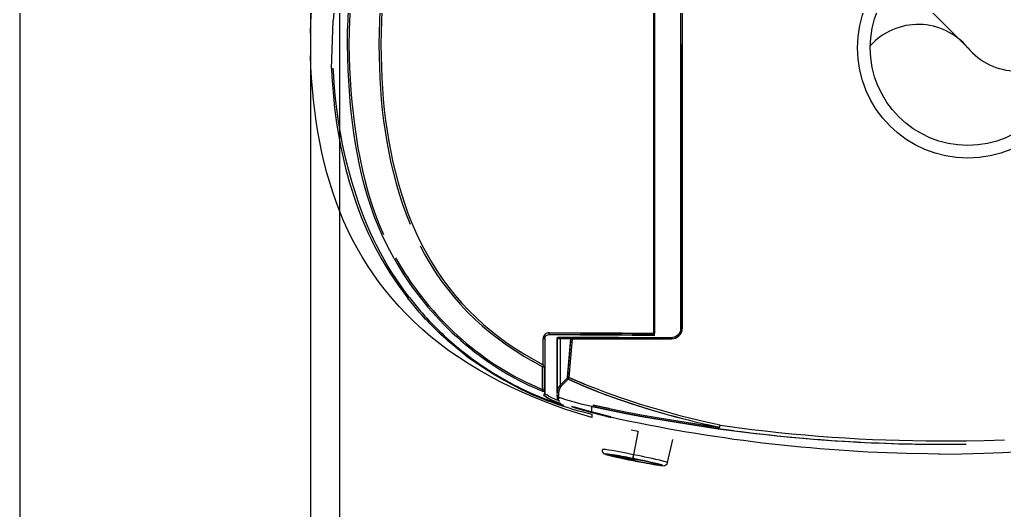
# Model space of a CAD drawing. Header units: millimetres. Extents: x 0 to 887, y -3549 to 0.
# Drawn here: x 191.8 to 242.6, y -1168.7 to -1143.3 of the extents above; entities that cross this region are included whole.
import ezdxf

# ---------------------------------------------------------------- set-up
doc = ezdxf.new("R2010")
doc.units = ezdxf.units.MM
doc.linetypes.add('DASHED', pattern=[19.05, 12.7, -6.35])
for name, color, linetype in [('02_(橋尚興華城後壁段)建築外部參考_TEST$0$A_建築', 8, 'Continuous'), ('02_(橋尚興華城後壁段)建築外部參考_TEST$0$A_建築_衛浴', 8, 'Continuous'), ('02_(橋尚興華城後壁段)排水底板管路外部參考$0$P_排水_配管線_SP', 6, 'Continuous'), ('02_(橋尚興華城後壁段)結構外部參考_TEST$0$B_樑', 41, 'DASHED'), ('A-A建築底圖', 8, 'Continuous'), ('SP', 1, 'Continuous'), ('TOILET', 9, 'Continuous')]:
    doc.layers.add(name, color=color, linetype=linetype)

# ---------------------------------------------------------------- blocks, each defined once
blk = doc.blocks.new('AS10D2D')
for radius in [5.7, 5.04]:
    blk.add_circle((0, 0), radius)
for centre, start, end in [((-2.565, -2.131), 39.7208, 137.8893), ((2.565, 2.131), 219.7208, 317.8893)]:
    blk.add_arc(centre, 3.335, start, end)
blk = doc.blocks.new('*U254')
blk.add_blockref('AS10D2D', (0, 0))

msp = doc.modelspace()

# ---------------------------------------------------------------- linework, layer by layer
at = {"layer": '02_(橋尚興華城後壁段)建築外部參考_TEST$0$A_建築'}
for p, q in [((191.778, -1038.161), (191.778, -1265.656)), ((191.778, -1038.161), (191.778, -1265.656)), ((206.778, -1038.161), (206.778, -1265.656)), ((206.778, -1038.161), (206.778, -1265.656))]:
    msp.add_line(p, q, dxfattribs=at)
at = {"layer": '02_(橋尚興華城後壁段)建築外部參考_TEST$0$A_建築_衛浴'}
for p, q in [((224.499, -1144.61), (224.499, -1129.687)), ((224.533, -1144.61), (224.533, -1129.687)), ((224.533, -1129.687), (224.533, -1144.61)), ((225.897, -1144.61), (225.897, -1129.98)), ((225.983, -1144.61), (225.983, -1129.98)), ((208.702, -1144.61), (208.702, -1143.937)), ((208.788, -1143.954), (208.771, -1144.61)), ((210.324, -1143.989), (210.308, -1144.61)), ((210.428, -1143.989), (210.411, -1144.61)), ((224.499, -1144.247), (224.499, -1144.61)), ((208.736, -1145.955), (208.702, -1144.61)), ((208.771, -1144.61), (208.788, -1145.282)), ((210.308, -1144.61), (210.324, -1145.248)), ((210.411, -1144.61), (210.428, -1145.248)), ((224.499, -1144.61), (224.499, -1144.972)), ((224.499, -1159.533), (224.499, -1144.61)), ((224.533, -1159.533), (224.533, -1144.61)), ((224.533, -1144.61), (224.533, -1159.533)), ((225.897, -1159.24), (225.897, -1144.61)), ((225.897, -1144.61), (225.897, -1159.24)), ((225.983, -1159.256), (225.983, -1144.61)), ((212.017, -1153.839), (212.275, -1154.426)), ((210.773, -1155.064), (210.48, -1154.461)), ((212.275, -1154.426), (212.535, -1154.961)), ((211.101, -1155.668), (210.773, -1155.064)), ((212.12, -1158.084), (211.809, -1157.721)), ((211.895, -1157.687), (212.172, -1158.032)), ((212.396, -1158.429), (212.12, -1158.084)), ((212.172, -1158.032), (212.448, -1158.36)), ((224.499, -1158.963), (224.499, -1159.533)), ((218.974, -1159.515), (218.922, -1159.55)), ((218.974, -1159.515), (218.922, -1159.55)), ((219.043, -1159.498), (218.974, -1159.515)), ((219.043, -1159.498), (218.974, -1159.515)), ((219.095, -1159.498), (219.043, -1159.498)), ((219.095, -1159.498), (219.043, -1159.498)), ((219.095, -1159.567), (219.095, -1159.498)), ((219.095, -1159.498), (220.734, -1159.515)), ((220.734, -1159.515), (219.095, -1159.498)), ((219.095, -1159.498), (219.095, -1159.567)), ((219.095, -1159.567), (219.095, -1159.498)), ((220.734, -1159.515), (222.323, -1159.515)), ((222.323, -1159.515), (220.734, -1159.515)), ((222.876, -1159.515), (222.323, -1159.515)), ((222.323, -1159.515), (223.41, -1159.533)), ((223.41, -1159.533), (222.876, -1159.515)), ((224.499, -1159.533), (223.41, -1159.533)), ((223.41, -1159.533), (224.499, -1159.533)), ((224.499, -1159.464), (224.499, -1159.05)), ((224.499, -1159.533), (224.499, -1159.619)), ((224.499, -1159.619), (224.499, -1159.533)), ((224.499, -1159.533), (224.499, -1159.619)), ((224.533, -1159.619), (224.533, -1159.533)), ((225.81, -1159.533), (225.741, -1159.619)), ((225.862, -1159.446), (225.81, -1159.533)), ((225.897, -1159.343), (225.862, -1159.446)), ((225.879, -1159.567), (225.931, -1159.481)), ((225.897, -1159.343), (225.897, -1159.24)), ((225.897, -1159.24), (225.897, -1159.343)), ((225.931, -1159.481), (225.966, -1159.36)), ((225.966, -1159.36), (225.983, -1159.256)), ((218.818, -1159.688), (218.801, -1159.739)), ((218.818, -1159.688), (218.801, -1159.739)), ((218.801, -1159.739), (218.801, -1159.809)), ((218.801, -1159.739), (218.801, -1159.809)), ((218.801, -1159.809), (218.853, -1159.792)), ((218.801, -1159.809), (218.853, -1159.792)), ((218.801, -1159.809), (218.853, -1159.792)), ((218.801, -1161.154), (218.801, -1159.809)), ((218.853, -1159.636), (218.818, -1159.688)), ((218.853, -1159.636), (218.818, -1159.688)), ((218.887, -1159.585), (218.853, -1159.636)), ((218.887, -1159.585), (218.853, -1159.636)), ((218.853, -1159.792), (218.887, -1159.792)), ((218.853, -1159.792), (218.887, -1159.792)), ((218.853, -1159.792), (218.887, -1159.792)), ((218.922, -1159.55), (218.887, -1159.585)), ((218.922, -1159.55), (218.887, -1159.585)), ((218.887, -1159.739), (218.905, -1159.688)), ((218.887, -1159.792), (218.887, -1159.739)), ((218.887, -1159.792), (218.887, -1161.137)), ((218.887, -1159.792), (218.887, -1161.137)), ((218.887, -1159.792), (218.887, -1161.137)), ((218.905, -1159.688), (218.939, -1159.636)), ((218.939, -1159.636), (218.991, -1159.619)), ((218.991, -1159.619), (219.026, -1159.601)), ((219.026, -1159.601), (219.077, -1159.585)), ((219.077, -1159.585), (219.095, -1159.567)), ((219.095, -1159.567), (219.077, -1159.585)), ((219.077, -1159.585), (219.095, -1159.567)), ((219.077, -1159.585), (220.7, -1159.601)), ((220.7, -1159.601), (219.077, -1159.585)), ((220.7, -1159.601), (219.077, -1159.585)), ((219.509, -1159.757), (219.543, -1159.739)), ((219.543, -1159.739), (219.509, -1159.757)), ((219.509, -1159.792), (219.509, -1159.757)), ((219.509, -1159.757), (219.509, -1159.792)), ((219.509, -1159.792), (219.509, -1162.638)), ((219.509, -1162.638), (219.509, -1159.792)), ((219.509, -1159.792), (219.681, -1159.792)), ((219.699, -1159.739), (219.543, -1159.739)), ((219.543, -1159.739), (219.699, -1159.739)), ((219.699, -1159.739), (219.681, -1159.757)), ((219.681, -1159.757), (219.699, -1159.739)), ((219.681, -1159.757), (219.681, -1159.792)), ((219.681, -1159.792), (219.681, -1159.757)), ((219.681, -1162.189), (219.681, -1159.792)), ((219.681, -1159.792), (220.217, -1159.792)), ((219.681, -1159.792), (220.217, -1159.792)), ((220.234, -1159.739), (219.699, -1159.739)), ((219.699, -1159.739), (220.234, -1159.739)), ((219.75, -1159.739), (219.785, -1159.739)), ((219.785, -1159.739), (219.872, -1159.739)), ((219.992, -1159.739), (220.079, -1159.739)), ((220.079, -1159.739), (220.009, -1159.739)), ((220.044, -1161.792), (220.217, -1159.792)), ((220.113, -1159.739), (220.2, -1159.739)), ((220.285, -1159.809), (220.113, -1161.81)), ((220.285, -1159.809), (220.113, -1161.81)), ((220.217, -1159.792), (220.165, -1160.275)), ((220.217, -1159.757), (220.234, -1159.739)), ((220.217, -1159.757), (220.234, -1159.739)), ((220.217, -1159.792), (220.217, -1159.757)), ((220.217, -1159.792), (220.217, -1159.757)), ((220.285, -1159.809), (220.217, -1159.792)), ((220.217, -1159.792), (220.285, -1159.809)), ((220.234, -1159.739), (220.285, -1159.739)), ((220.234, -1159.739), (220.285, -1159.739)), ((220.285, -1159.739), (220.285, -1159.809)), ((220.285, -1159.739), (222.133, -1159.739)), ((222.133, -1159.739), (220.285, -1159.739)), ((220.285, -1159.739), (220.285, -1159.809)), ((220.285, -1159.809), (222.15, -1159.809)), ((222.15, -1159.809), (220.285, -1159.809)), ((220.838, -1159.739), (220.337, -1159.739)), ((220.337, -1159.739), (220.614, -1159.739)), ((220.907, -1159.739), (220.337, -1159.739)), ((220.337, -1159.739), (221.391, -1159.739)), ((220.7, -1159.601), (222.288, -1159.601)), ((222.288, -1159.601), (220.7, -1159.601)), ((222.288, -1159.601), (220.7, -1159.601)), ((221.391, -1159.739), (221.459, -1159.739)), ((222.133, -1159.739), (222.702, -1159.739)), ((222.702, -1159.739), (222.133, -1159.739)), ((222.15, -1159.809), (222.72, -1159.809)), ((222.841, -1159.601), (222.288, -1159.601)), ((222.288, -1159.601), (223.393, -1159.619)), ((222.841, -1159.601), (222.288, -1159.601)), ((225.396, -1159.757), (222.702, -1159.757)), ((222.702, -1159.757), (225.396, -1159.757)), ((222.72, -1159.809), (225.413, -1159.809)), ((223.393, -1159.619), (222.841, -1159.601)), ((223.393, -1159.619), (222.841, -1159.601)), ((224.499, -1159.619), (223.393, -1159.619)), ((223.393, -1159.619), (224.499, -1159.619)), ((224.499, -1159.619), (223.393, -1159.619)), ((224.499, -1159.619), (224.533, -1159.636)), ((224.533, -1159.636), (224.533, -1159.619)), ((225.482, -1159.739), (225.396, -1159.757)), ((225.396, -1159.757), (225.482, -1159.739)), ((225.413, -1159.809), (225.517, -1159.792)), ((225.586, -1159.723), (225.482, -1159.739)), ((225.517, -1159.792), (225.62, -1159.774)), ((225.672, -1159.67), (225.586, -1159.723)), ((225.62, -1159.774), (225.707, -1159.723)), ((225.741, -1159.619), (225.672, -1159.67)), ((225.707, -1159.723), (225.793, -1159.653)), ((225.793, -1159.653), (225.879, -1159.567)), ((214.416, -1160.757), (213.933, -1160.43)), ((214.278, -1160.24), (214.623, -1160.516)), ((214.312, -1160.206), (214.657, -1160.482)), ((214.623, -1160.516), (214.882, -1160.74)), ((214.657, -1160.482), (215.176, -1160.878)), ((220.165, -1160.275), (220.13, -1160.775)), ((214.968, -1161.12), (214.416, -1160.757)), ((214.882, -1160.74), (215.158, -1160.93)), ((215.158, -1160.93), (215.711, -1161.292)), ((215.176, -1160.878), (215.693, -1161.241)), ((218.766, -1161.258), (218.249, -1160.965)), ((218.283, -1160.861), (218.801, -1161.154)), ((220.13, -1160.775), (220.079, -1161.275)), ((215.487, -1161.43), (214.968, -1161.12)), ((216.039, -1161.741), (215.487, -1161.43)), ((215.693, -1161.241), (216.229, -1161.586)), ((215.711, -1161.292), (216.246, -1161.638)), ((218.801, -1161.154), (218.766, -1161.258)), ((218.766, -1162.448), (218.766, -1161.258)), ((218.818, -1161.258), (218.766, -1161.258)), ((218.766, -1161.258), (218.766, -1162.448)), ((218.818, -1161.258), (218.766, -1161.258)), ((218.766, -1161.258), (218.818, -1161.258)), ((218.853, -1161.241), (218.818, -1161.258)), ((218.853, -1161.241), (218.818, -1161.258)), ((218.818, -1161.258), (218.853, -1161.241)), ((218.887, -1161.206), (218.853, -1161.241)), ((218.887, -1161.206), (218.853, -1161.241)), ((218.853, -1161.241), (218.887, -1161.206)), ((218.887, -1161.137), (218.887, -1161.206)), ((218.887, -1161.137), (218.887, -1161.206)), ((218.887, -1161.206), (218.887, -1162.327)), ((218.887, -1162.379), (218.887, -1161.206)), ((218.887, -1161.206), (218.887, -1162.379)), ((220.079, -1161.275), (220.044, -1161.792)), ((216.574, -1162.034), (216.039, -1161.741)), ((216.229, -1161.586), (216.764, -1161.896)), ((216.246, -1161.638), (216.781, -1161.948)), ((217.144, -1162.31), (216.574, -1162.034)), ((216.764, -1161.896), (217.316, -1162.207)), ((216.781, -1161.948), (217.316, -1162.241)), ((219.854, -1162.017), (219.681, -1162.189)), ((219.854, -1162.017), (219.681, -1162.189)), ((219.733, -1162.241), (219.906, -1162.069)), ((219.906, -1162.069), (219.733, -1162.241)), ((220.027, -1161.844), (219.854, -1162.017)), ((220.027, -1161.844), (219.854, -1162.017)), ((219.906, -1162.069), (220.079, -1161.896)), ((220.079, -1161.896), (219.906, -1162.069)), ((220.044, -1161.827), (220.027, -1161.844)), ((220.027, -1161.844), (220.044, -1161.827)), ((220.079, -1161.896), (220.027, -1161.844)), ((220.079, -1161.896), (220.027, -1161.844)), ((220.044, -1161.792), (220.044, -1161.827)), ((220.044, -1161.827), (220.044, -1161.792)), ((220.044, -1161.792), (220.113, -1161.81)), ((220.113, -1161.81), (220.044, -1161.792)), ((220.096, -1161.862), (220.079, -1161.896)), ((220.096, -1161.862), (220.079, -1161.896)), ((220.079, -1161.896), (220.855, -1162.241)), ((220.855, -1162.241), (220.079, -1161.896)), ((220.113, -1161.81), (220.096, -1161.862)), ((220.113, -1161.81), (220.096, -1161.862)), ((220.924, -1162.155), (220.113, -1161.81)), ((220.113, -1161.81), (220.924, -1162.155)), ((217.713, -1162.569), (217.144, -1162.31)), ((217.316, -1162.207), (217.437, -1162.258)), ((217.316, -1162.207), (217.437, -1162.258)), ((217.316, -1162.241), (217.42, -1162.293)), ((217.42, -1162.293), (217.316, -1162.241)), ((217.42, -1162.293), (217.575, -1162.379)), ((217.575, -1162.379), (217.42, -1162.293)), ((217.437, -1162.258), (217.592, -1162.345)), ((217.437, -1162.258), (217.592, -1162.345)), ((217.575, -1162.379), (218.007, -1162.586)), ((217.592, -1162.345), (218.145, -1162.604)), ((218.266, -1162.811), (217.713, -1162.569)), ((218.749, -1162.517), (218.111, -1162.241)), ((218.766, -1162.448), (218.145, -1162.155)), ((218.783, -1162.534), (218.749, -1162.517)), ((218.749, -1162.517), (218.783, -1162.534)), ((218.783, -1162.534), (218.749, -1162.517)), ((218.818, -1162.431), (218.766, -1162.448)), ((218.818, -1162.431), (218.766, -1162.448)), ((218.766, -1162.448), (218.818, -1162.431)), ((218.818, -1162.517), (218.783, -1162.534)), ((218.783, -1162.534), (218.818, -1162.517)), ((218.818, -1162.517), (218.783, -1162.534)), ((218.853, -1162.431), (218.818, -1162.431)), ((218.853, -1162.431), (218.818, -1162.431)), ((218.818, -1162.431), (218.853, -1162.431)), ((218.836, -1162.517), (218.818, -1162.517)), ((218.818, -1162.517), (218.836, -1162.517)), ((218.836, -1162.517), (218.818, -1162.517)), ((218.87, -1162.482), (218.836, -1162.517)), ((218.836, -1162.517), (218.87, -1162.482)), ((218.87, -1162.482), (218.836, -1162.517)), ((218.87, -1162.414), (218.853, -1162.431)), ((218.853, -1162.431), (218.87, -1162.414)), ((218.87, -1162.414), (218.853, -1162.431)), ((218.887, -1162.379), (218.87, -1162.414)), ((218.87, -1162.414), (218.887, -1162.379)), ((218.887, -1162.379), (218.87, -1162.414)), ((218.887, -1162.431), (218.87, -1162.482)), ((218.87, -1162.482), (218.887, -1162.431)), ((218.887, -1162.431), (218.87, -1162.482)), ((218.887, -1162.431), (218.887, -1162.379)), ((218.887, -1162.379), (218.887, -1162.431)), ((218.887, -1162.621), (218.887, -1162.431)), ((218.887, -1162.621), (218.887, -1162.431)), ((218.887, -1162.431), (218.887, -1162.586)), ((219.543, -1162.397), (219.509, -1162.517)), ((219.509, -1162.517), (219.509, -1162.638)), ((219.595, -1162.293), (219.543, -1162.397)), ((219.681, -1162.189), (219.595, -1162.293)), ((219.595, -1162.569), (219.63, -1162.448)), ((219.595, -1162.69), (219.595, -1162.569)), ((219.63, -1162.448), (219.664, -1162.345)), ((219.664, -1162.345), (219.733, -1162.241)), ((219.733, -1162.241), (219.681, -1162.189)), ((219.681, -1162.189), (219.733, -1162.241)), ((221.632, -1162.551), (220.855, -1162.241)), ((220.855, -1162.241), (221.322, -1162.431)), ((220.924, -1162.155), (221.373, -1162.327)), ((218.145, -1162.604), (218.715, -1162.845)), ((218.818, -1163.035), (218.266, -1162.811)), ((218.715, -1162.845), (219.284, -1163.052)), ((219.388, -1163.259), (218.818, -1163.035)), ((218.87, -1162.673), (218.836, -1162.707)), ((218.836, -1162.707), (218.87, -1162.673)), ((218.836, -1162.707), (218.87, -1162.673)), ((218.836, -1162.725), (218.836, -1162.707)), ((218.836, -1162.707), (218.836, -1162.725)), ((218.836, -1162.725), (218.836, -1162.707)), ((218.887, -1162.621), (218.87, -1162.673)), ((218.87, -1162.673), (218.887, -1162.621)), ((218.87, -1162.673), (218.887, -1162.621)), ((218.887, -1162.638), (218.887, -1162.621)), ((218.887, -1162.656), (218.887, -1162.621)), ((218.905, -1162.673), (218.887, -1162.638)), ((218.905, -1162.673), (218.887, -1162.656)), ((218.922, -1162.69), (218.905, -1162.673)), ((218.939, -1162.69), (218.905, -1162.673)), ((218.974, -1162.707), (218.922, -1162.69)), ((218.991, -1162.725), (218.939, -1162.69)), ((219.06, -1162.776), (218.974, -1162.707)), ((219.095, -1162.794), (218.991, -1162.725)), ((219.198, -1162.845), (219.06, -1162.776)), ((219.232, -1162.862), (219.095, -1162.794)), ((219.388, -1162.931), (219.232, -1162.862)), ((219.388, -1162.931), (219.232, -1162.862)), ((219.284, -1163.052), (219.854, -1163.242)), ((219.457, -1162.966), (219.388, -1162.931)), ((219.509, -1162.983), (219.457, -1162.966)), ((219.509, -1162.742), (219.509, -1162.69)), ((219.509, -1162.69), (219.509, -1162.725)), ((219.509, -1162.725), (219.526, -1162.742)), ((219.509, -1162.776), (219.509, -1162.742)), ((219.509, -1162.776), (219.509, -1162.742)), ((219.509, -1162.742), (219.509, -1162.879)), ((219.526, -1162.794), (219.509, -1162.776)), ((219.526, -1162.794), (219.509, -1162.776)), ((219.509, -1162.879), (219.509, -1162.931)), ((219.509, -1162.879), (219.509, -1162.931)), ((219.509, -1162.931), (219.543, -1162.966)), ((219.509, -1162.931), (219.543, -1162.966)), ((219.578, -1163), (219.509, -1162.983)), ((219.526, -1162.742), (219.561, -1162.742)), ((219.543, -1162.828), (219.526, -1162.794)), ((219.543, -1162.828), (219.526, -1162.794)), ((219.578, -1162.828), (219.543, -1162.828)), ((219.578, -1162.828), (219.543, -1162.828)), ((219.543, -1162.966), (219.578, -1162.983)), ((219.543, -1162.966), (219.578, -1162.983)), ((219.561, -1162.742), (219.595, -1162.759)), ((219.578, -1162.983), (219.578, -1162.828)), ((219.958, -1162.966), (219.578, -1162.828)), ((219.578, -1162.862), (219.63, -1162.879)), ((219.578, -1162.983), (219.578, -1163.018)), ((219.63, -1163.035), (219.578, -1163)), ((219.578, -1163.018), (219.63, -1163.035)), ((219.595, -1162.759), (219.595, -1162.69)), ((220.337, -1163.069), (219.958, -1162.966)), ((220.821, -1163.208), (220.337, -1163.069)), ((219.854, -1163.432), (219.388, -1163.259)), ((220.337, -1163.587), (219.854, -1163.432)), ((220.406, -1163.345), (220.251, -1163.311)), ((220.251, -1163.311), (220.441, -1163.38)), ((221.304, -1163.88), (220.337, -1163.587)), ((221.27, -1163.587), (220.406, -1163.345)), ((220.441, -1163.38), (221.304, -1163.621)), ((220.786, -1163.569), (221.304, -1163.708)), ((221.304, -1163.311), (220.821, -1163.208)), ((222.288, -1163.846), (221.27, -1163.587)), ((221.304, -1163.621), (221.304, -1163.311)), ((221.304, -1163.311), (222.15, -1163.483)), ((222.15, -1163.483), (221.304, -1163.311)), ((222.202, -1163.414), (221.356, -1163.242)), ((221.356, -1163.242), (222.219, -1163.414)), ((222.15, -1163.483), (222.979, -1163.656)), ((222.979, -1163.656), (222.15, -1163.483)), ((222.219, -1163.414), (223.048, -1163.587)), ((223.048, -1163.587), (223.859, -1163.742)), ((221.304, -1163.621), (222.306, -1163.88)), ((222.306, -1163.88), (221.304, -1163.621)), ((221.304, -1163.708), (221.304, -1163.88)), ((222.979, -1163.656), (223.79, -1163.811)), ((223.79, -1163.811), (222.979, -1163.656)), ((223.79, -1163.811), (224.602, -1163.95)), ((224.584, -1163.95), (223.79, -1163.811)), ((223.859, -1163.742), (224.671, -1163.88)), ((226.207, -1164.208), (224.584, -1163.95)), ((224.602, -1163.95), (226.207, -1164.208)), ((224.671, -1163.88), (226.276, -1164.139)), ((227.934, -1164.277), (227.053, -1164.087)), ((223.341, -1164.501), (223.704, -1164.57)), ((223.687, -1164.622), (223.462, -1165.795)), ((223.704, -1164.57), (223.687, -1164.605)), ((223.687, -1164.605), (223.687, -1164.622)), ((226.207, -1164.208), (227.83, -1164.45)), ((227.83, -1164.45), (226.207, -1164.208)), ((226.276, -1164.139), (227.899, -1164.381)), ((227.001, -1164.174), (227.899, -1164.381)), ((227.088, -1164.26), (227.899, -1164.381)), ((227.899, -1164.381), (227.364, -1164.26)), ((227.83, -1164.45), (227.865, -1164.415)), ((227.865, -1164.415), (227.83, -1164.45)), ((227.83, -1164.45), (229.47, -1164.656)), ((228.642, -1164.553), (227.83, -1164.45)), ((227.865, -1164.415), (227.899, -1164.381)), ((227.899, -1164.381), (227.865, -1164.415)), ((227.899, -1164.381), (227.934, -1164.277)), ((227.899, -1164.381), (227.934, -1164.277)), ((227.934, -1164.277), (229.556, -1164.484)), ((225.206, -1166.192), (225.482, -1165.002)), ((240.64, -1165.07), (241.555, -1165.053)), ((241.555, -1165.053), (242.608, -1165.019)), ((221.839, -1165.519), (221.839, -1165.606)), ((221.839, -1165.606), (221.874, -1165.675)), ((221.874, -1165.675), (221.908, -1165.727)), ((221.908, -1165.727), (221.96, -1165.744)), ((221.96, -1165.744), (222.047, -1165.778)), ((222.047, -1165.744), (222.012, -1165.744)), ((222.012, -1165.744), (222.012, -1165.761)), ((222.012, -1165.761), (222.03, -1165.778)), ((222.03, -1165.778), (222.099, -1165.795)), ((222.03, -1165.778), (222.099, -1165.795)), ((222.116, -1165.761), (222.047, -1165.744)), ((222.047, -1165.761), (222.168, -1165.761)), ((222.047, -1165.778), (222.116, -1165.795)), ((222.099, -1165.795), (222.184, -1165.812)), ((222.219, -1165.778), (222.116, -1165.761)), ((222.116, -1165.795), (222.184, -1165.812)), ((222.254, -1165.778), (222.15, -1165.761)), ((222.15, -1165.761), (222.168, -1165.778)), ((222.168, -1165.761), (222.202, -1165.778)), ((222.184, -1165.812), (222.288, -1165.847)), ((222.254, -1165.795), (222.236, -1165.778)), ((222.236, -1165.778), (222.254, -1165.778)), ((222.288, -1165.795), (222.254, -1165.795)), ((222.357, -1165.83), (222.288, -1165.795)), ((222.288, -1165.847), (222.426, -1165.881)), ((222.34, -1165.812), (222.409, -1165.83)), ((222.478, -1165.847), (222.357, -1165.83)), ((222.426, -1165.881), (222.582, -1165.916)), ((222.599, -1165.881), (222.478, -1165.847)), ((222.582, -1165.916), (222.755, -1165.95)), ((222.755, -1165.916), (222.599, -1165.881)), ((222.945, -1165.968), (222.755, -1165.916)), ((222.755, -1165.95), (222.945, -1165.985)), ((222.91, -1165.985), (223.22, -1166.054)), ((223.134, -1166.002), (222.945, -1165.968)), ((222.945, -1165.985), (223.134, -1166.037)), ((223.065, -1165.916), (223.462, -1166.002)), ((223.341, -1166.037), (223.134, -1166.002)), ((223.134, -1166.037), (223.341, -1166.071)), ((223.445, -1165.795), (223.22, -1165.744)), ((223.428, -1165.985), (223.22, -1165.95)), ((223.22, -1166.054), (223.549, -1166.106)), ((223.428, -1165.985), (223.238, -1165.95)), ((223.324, -1166.037), (223.549, -1166.089)), ((223.531, -1166.089), (223.341, -1166.037)), ((223.341, -1166.071), (223.531, -1166.106)), ((223.341, -1166.071), (223.549, -1166.106)), ((223.722, -1166.054), (223.41, -1165.985)), ((223.445, -1165.933), (223.428, -1165.95)), ((223.428, -1165.95), (223.428, -1165.985)), ((223.428, -1165.968), (223.428, -1165.985)), ((223.445, -1165.985), (223.428, -1165.985)), ((223.428, -1165.985), (223.635, -1166.037)), ((223.445, -1165.985), (223.428, -1165.985)), ((223.462, -1165.795), (223.445, -1165.795)), ((223.445, -1165.795), (223.445, -1165.83)), ((223.462, -1165.83), (223.445, -1165.864)), ((223.445, -1165.864), (223.445, -1165.933)), ((223.67, -1166.037), (223.445, -1165.985)), ((223.462, -1165.795), (223.462, -1165.83)), ((223.687, -1165.83), (223.462, -1165.795)), ((223.531, -1166.106), (223.531, -1166.089)), ((223.531, -1166.089), (223.549, -1166.089)), ((223.549, -1166.089), (223.531, -1166.089)), ((223.825, -1166.175), (223.531, -1166.106)), ((223.531, -1166.106), (223.549, -1166.106)), ((223.549, -1166.089), (223.549, -1166.106)), ((223.549, -1166.106), (223.549, -1166.123)), ((223.549, -1166.106), (223.756, -1166.157)), ((223.549, -1166.106), (223.549, -1166.123)), ((223.549, -1166.123), (223.756, -1166.157)), ((223.635, -1166.037), (223.825, -1166.071)), ((224.032, -1166.106), (223.722, -1166.054)), ((223.825, -1166.071), (224.015, -1166.106)), ((224.015, -1166.106), (224.187, -1166.14)), ((224.308, -1166.175), (224.032, -1166.106)), ((224.187, -1166.14), (224.36, -1166.192)), ((239.241, -1165.761), (238.033, -1165.727)), ((240.398, -1165.761), (239.241, -1165.778)), ((239.241, -1165.778), (239.241, -1165.761)), ((241.537, -1165.727), (240.398, -1165.761)), ((242.504, -1165.692), (241.537, -1165.727)), ((243.454, -1165.64), (242.504, -1165.692)), ((223.756, -1166.157), (223.963, -1166.192)), ((224.118, -1166.226), (223.825, -1166.175)), ((223.963, -1166.192), (224.343, -1166.261)), ((224.394, -1166.278), (224.118, -1166.226)), ((224.429, -1166.209), (224.308, -1166.175)), ((224.343, -1166.261), (224.515, -1166.295)), ((224.36, -1166.192), (224.515, -1166.226)), ((224.499, -1166.295), (224.394, -1166.278)), ((224.533, -1166.226), (224.429, -1166.209)), ((224.619, -1166.313), (224.499, -1166.295)), ((224.515, -1166.226), (224.653, -1166.244)), ((224.515, -1166.295), (224.653, -1166.313)), ((224.619, -1166.244), (224.533, -1166.226)), ((224.688, -1166.261), (224.619, -1166.244)), ((224.705, -1166.33), (224.619, -1166.313)), ((224.653, -1166.244), (224.757, -1166.278)), ((224.653, -1166.313), (224.774, -1166.33)), ((224.809, -1166.295), (224.688, -1166.261)), ((224.705, -1166.278), (224.74, -1166.295)), ((224.792, -1166.33), (224.705, -1166.33)), ((224.74, -1166.278), (224.723, -1166.278)), ((224.74, -1166.295), (224.74, -1166.278)), ((224.757, -1166.33), (224.86, -1166.347)), ((224.774, -1166.295), (224.826, -1166.313)), ((224.774, -1166.33), (224.878, -1166.347)), ((224.86, -1166.347), (224.792, -1166.33)), ((224.86, -1166.313), (224.809, -1166.295)), ((224.826, -1166.313), (224.843, -1166.295)), ((224.895, -1166.313), (224.86, -1166.313)), ((224.878, -1166.347), (224.964, -1166.347)), ((224.929, -1166.33), (224.895, -1166.313)), ((224.964, -1166.347), (224.929, -1166.33)), ((225.154, -1166.175), (225.206, -1166.192)), ((225.189, -1166.261), (225.206, -1166.226)), ((225.206, -1166.226), (225.206, -1166.192))]:
    msp.add_line(p, q, dxfattribs=at)
at = {"layer": '02_(橋尚興華城後壁段)建築外部參考_TEST$0$A_建築_衛浴', "ltscale": 0.8}
msp.add_line((207.873, -1145.886), (207.96, -1143.385), dxfattribs=at)
at = {"layer": '02_(橋尚興華城後壁段)建築外部參考_TEST$0$A_建築_衛浴'}
for centre, radius, start, end in [((231.758, -1144.619), 24.98, 178.6742, 181.3258), ((224.823, -1148.74), 13.773, 206.8523, 241.6535), ((225.01, -1147.86), 15.95, 209.3096, 244.3718), ((225.499, -1145.825), 18.359, 245.9152, 255.1256), ((236.545, -1122.942), 42.322, 248.9182, 256.9677), ((237.058, -1121.262), 44.077, 249.5143, 257.2945), ((239.728, -1084.7), 81.045, 257.57334, 268.80124), ((239.363, -1082.75), 82.502, 262.53291, 270.87444), ((239.354, -1084.296), 80.784, 263.03374, 270.91188), ((239.337, -1083.38), 81.874, 263.07787, 270.89929), ((220.246, -1180.555), 14.908, 78.4223, 82.3958)]:
    msp.add_arc(centre, radius, start, end, dxfattribs=at)
for points in [[(206.785, -1144.041), (206.993, -1137.874), (208.759, -1132.548), (213.933, -1128.807)], [(224.499, -1130.256), (224.499, -1134.92), (224.499, -1139.584), (224.499, -1144.247)], [(211.895, -1131.533), (209.292, -1134.896), (208.178, -1139.196), (207.96, -1143.385)], [(208.702, -1143.937), (208.789, -1140.936), (209.214, -1137.52), (210.48, -1134.776)], [(210.549, -1134.81), (209.308, -1137.512), (208.863, -1140.998), (208.788, -1143.954)], [(211.93, -1135.346), (210.79, -1138.071), (210.379, -1141.051), (210.324, -1143.989)], [(212.017, -1135.38), (210.898, -1138.148), (210.48, -1141.019), (210.428, -1143.989)], [(213.933, -1160.43), (208.737, -1156.632), (207.01, -1151.415), (206.785, -1145.196)], [(208.788, -1145.282), (208.864, -1148.246), (209.31, -1151.714), (210.549, -1154.426)], [(210.324, -1145.248), (210.378, -1148.186), (210.794, -1151.164), (211.93, -1153.891)], [(210.428, -1145.248), (210.477, -1148.184), (210.903, -1151.107), (212.017, -1153.839)], [(224.499, -1144.972), (224.499, -1149.635), (224.499, -1154.3), (224.499, -1158.963)], [(207.873, -1145.886), (208.068, -1150.213), (209.133, -1154.267), (211.809, -1157.721)], [(211.895, -1157.687), (209.294, -1154.357), (208.172, -1150.007), (207.96, -1145.852)], [(210.48, -1154.461), (209.315, -1151.898), (208.84, -1148.754), (208.736, -1145.955)], [(212.448, -1155.012), (213.696, -1157.542), (215.789, -1159.607), (218.249, -1160.965)], [(211.17, -1155.633), (212.74, -1158.409), (215.237, -1160.825), (218.145, -1162.155)], [(214.278, -1160.24), (213.59, -1159.702), (212.98, -1159.076), (212.396, -1158.429)], [(212.448, -1158.36), (213.046, -1159.068), (213.616, -1159.6), (214.312, -1160.206)], [(225.897, -1159.343), (225.854, -1159.542), (225.684, -1159.712), (225.482, -1159.739)], [(227.053, -1164.087), (225.167, -1163.62), (223.175, -1163.059), (221.373, -1162.327)], [(219.699, -1163.156), (219.481, -1163.065), (219.001, -1162.894), (218.836, -1162.725)], [(218.836, -1162.725), (219.001, -1162.894), (219.481, -1163.065), (219.699, -1163.156)], [(219.699, -1163.156), (219.481, -1163.065), (219.001, -1162.894), (218.836, -1162.725)], [(223.22, -1165.744), (222.84, -1165.671), (222.236, -1165.54), (221.857, -1165.519)], [(222.099, -1165.795), (222.507, -1165.907), (222.925, -1165.987), (223.341, -1166.071)], [(222.168, -1165.778), (222.549, -1165.869), (222.936, -1165.984), (223.324, -1166.037)], [(222.184, -1165.812), (222.424, -1165.897), (222.673, -1165.91), (222.91, -1165.985)], [(222.202, -1165.778), (222.494, -1165.79), (222.777, -1165.872), (223.065, -1165.916)], [(223.238, -1165.95), (222.908, -1165.902), (222.585, -1165.815), (222.254, -1165.778)], [(222.409, -1165.83), (222.719, -1165.898), (223.025, -1165.99), (223.341, -1166.037)], [(223.445, -1165.83), (223.45, -1165.917), (223.421, -1165.834), (223.428, -1165.968)], [(224.929, -1166.33), (224.517, -1166.205), (224.089, -1166.138), (223.67, -1166.037)], [(225.154, -1166.175), (224.707, -1166.03), (224.147, -1165.946), (223.687, -1165.83)], [(223.756, -1166.157), (224.098, -1166.205), (224.415, -1166.293), (224.757, -1166.33)], [(224.86, -1166.347), (225.03, -1166.343), (225.041, -1166.413), (225.189, -1166.261)]]:
    msp.add_open_spline(points, degree=3, dxfattribs=at)
at = {"layer": '02_(橋尚興華城後壁段)排水底板管路外部參考$0$P_排水_配管線_SP', "ltscale": 0.8}
msp.add_line((216.061, -1120.139), (240.713, -1144.791), dxfattribs=at)
at = {"layer": '02_(橋尚興華城後壁段)結構外部參考_TEST$0$B_樑'}
msp.add_line((206.778, -1038.161), (206.778, -1265.656), dxfattribs=at)
at = {"layer": 'A-A建築底圖', "ltscale": 0.8}
msp.add_lwpolyline([(219.778, -1036.661), (257.178, -1036.661), (257.178, -1104.456), (208.278, -1104.456), (208.278, -1255.256), (365.778, -1255.256), (365.778, -1026.656), (366.278, -1026.656), (366.278, -966.156), (219.778, -966.156)], close=True, dxfattribs=at)
at = {"layer": 'TOILET'}
for p, q in [((224.499, -1144.61), (224.499, -1129.687)), ((224.533, -1144.61), (224.533, -1129.687)), ((224.533, -1129.687), (224.533, -1144.61)), ((225.897, -1144.61), (225.897, -1129.98)), ((225.983, -1144.61), (225.983, -1129.98)), ((208.702, -1144.61), (208.702, -1143.937)), ((208.788, -1143.954), (208.771, -1144.61)), ((210.324, -1143.989), (210.308, -1144.61)), ((210.428, -1143.989), (210.411, -1144.61)), ((224.499, -1144.247), (224.499, -1144.61)), ((208.736, -1145.955), (208.702, -1144.61)), ((208.771, -1144.61), (208.788, -1145.282)), ((210.308, -1144.61), (210.324, -1145.248)), ((210.411, -1144.61), (210.428, -1145.248)), ((224.499, -1144.61), (224.499, -1144.972)), ((224.499, -1159.533), (224.499, -1144.61)), ((224.533, -1159.533), (224.533, -1144.61)), ((224.533, -1144.61), (224.533, -1159.533)), ((225.897, -1159.24), (225.897, -1144.61)), ((225.897, -1144.61), (225.897, -1159.24)), ((225.983, -1159.256), (225.983, -1144.61)), ((212.017, -1153.839), (212.275, -1154.426)), ((210.773, -1155.064), (210.48, -1154.461)), ((212.275, -1154.426), (212.535, -1154.961)), ((211.101, -1155.668), (210.773, -1155.064)), ((212.12, -1158.084), (211.809, -1157.721)), ((211.895, -1157.687), (212.172, -1158.032)), ((212.396, -1158.429), (212.12, -1158.084)), ((212.172, -1158.032), (212.448, -1158.36)), ((224.499, -1158.963), (224.499, -1159.533)), ((218.974, -1159.515), (218.922, -1159.55)), ((218.974, -1159.515), (218.922, -1159.55)), ((219.043, -1159.498), (218.974, -1159.515)), ((219.043, -1159.498), (218.974, -1159.515)), ((219.095, -1159.498), (219.043, -1159.498)), ((219.095, -1159.498), (219.043, -1159.498)), ((219.095, -1159.567), (219.095, -1159.498)), ((219.095, -1159.498), (220.734, -1159.515)), ((220.734, -1159.515), (219.095, -1159.498)), ((219.095, -1159.498), (219.095, -1159.567)), ((219.095, -1159.567), (219.095, -1159.498)), ((220.734, -1159.515), (222.323, -1159.515)), ((222.323, -1159.515), (220.734, -1159.515)), ((222.876, -1159.515), (222.323, -1159.515)), ((222.323, -1159.515), (223.41, -1159.533)), ((223.41, -1159.533), (222.876, -1159.515)), ((224.499, -1159.533), (223.41, -1159.533)), ((223.41, -1159.533), (224.499, -1159.533)), ((224.499, -1159.464), (224.499, -1159.05)), ((224.499, -1159.533), (224.499, -1159.619)), ((224.499, -1159.619), (224.499, -1159.533)), ((224.499, -1159.533), (224.499, -1159.619)), ((224.533, -1159.619), (224.533, -1159.533)), ((225.81, -1159.533), (225.741, -1159.619)), ((225.862, -1159.446), (225.81, -1159.533)), ((225.897, -1159.343), (225.862, -1159.446)), ((225.879, -1159.567), (225.931, -1159.481)), ((225.897, -1159.343), (225.897, -1159.24)), ((225.897, -1159.24), (225.897, -1159.343)), ((225.931, -1159.481), (225.966, -1159.36)), ((225.966, -1159.36), (225.983, -1159.256)), ((218.818, -1159.688), (218.801, -1159.739)), ((218.818, -1159.688), (218.801, -1159.739)), ((218.801, -1159.739), (218.801, -1159.809)), ((218.801, -1159.739), (218.801, -1159.809)), ((218.801, -1159.809), (218.853, -1159.792)), ((218.801, -1159.809), (218.853, -1159.792)), ((218.801, -1159.809), (218.853, -1159.792)), ((218.801, -1161.154), (218.801, -1159.809)), ((218.853, -1159.636), (218.818, -1159.688)), ((218.853, -1159.636), (218.818, -1159.688)), ((218.887, -1159.585), (218.853, -1159.636)), ((218.887, -1159.585), (218.853, -1159.636)), ((218.853, -1159.792), (218.887, -1159.792)), ((218.853, -1159.792), (218.887, -1159.792)), ((218.853, -1159.792), (218.887, -1159.792)), ((218.922, -1159.55), (218.887, -1159.585)), ((218.922, -1159.55), (218.887, -1159.585)), ((218.887, -1159.739), (218.905, -1159.688)), ((218.887, -1159.792), (218.887, -1159.739)), ((218.887, -1159.792), (218.887, -1161.137)), ((218.887, -1159.792), (218.887, -1161.137)), ((218.887, -1159.792), (218.887, -1161.137)), ((218.905, -1159.688), (218.939, -1159.636)), ((218.939, -1159.636), (218.991, -1159.619)), ((218.991, -1159.619), (219.026, -1159.601)), ((219.026, -1159.601), (219.077, -1159.585)), ((219.077, -1159.585), (219.095, -1159.567)), ((219.095, -1159.567), (219.077, -1159.585)), ((219.077, -1159.585), (219.095, -1159.567)), ((219.077, -1159.585), (220.7, -1159.601)), ((220.7, -1159.601), (219.077, -1159.585)), ((220.7, -1159.601), (219.077, -1159.585)), ((219.509, -1159.757), (219.543, -1159.739)), ((219.543, -1159.739), (219.509, -1159.757)), ((219.509, -1159.792), (219.509, -1159.757)), ((219.509, -1159.757), (219.509, -1159.792)), ((219.509, -1159.792), (219.509, -1162.638)), ((219.509, -1162.638), (219.509, -1159.792)), ((219.509, -1159.792), (219.681, -1159.792)), ((219.699, -1159.739), (219.543, -1159.739)), ((219.543, -1159.739), (219.699, -1159.739)), ((219.699, -1159.739), (219.681, -1159.757)), ((219.681, -1159.757), (219.699, -1159.739)), ((219.681, -1159.757), (219.681, -1159.792)), ((219.681, -1159.792), (219.681, -1159.757)), ((219.681, -1162.189), (219.681, -1159.792)), ((219.681, -1159.792), (220.217, -1159.792)), ((219.681, -1159.792), (220.217, -1159.792)), ((220.234, -1159.739), (219.699, -1159.739)), ((219.699, -1159.739), (220.234, -1159.739)), ((219.75, -1159.739), (219.785, -1159.739)), ((219.785, -1159.739), (219.872, -1159.739)), ((219.992, -1159.739), (220.079, -1159.739)), ((220.079, -1159.739), (220.009, -1159.739)), ((220.044, -1161.792), (220.217, -1159.792)), ((220.113, -1159.739), (220.2, -1159.739)), ((220.285, -1159.809), (220.113, -1161.81)), ((220.285, -1159.809), (220.113, -1161.81)), ((220.217, -1159.792), (220.165, -1160.275)), ((220.217, -1159.757), (220.234, -1159.739)), ((220.217, -1159.757), (220.234, -1159.739)), ((220.217, -1159.792), (220.217, -1159.757)), ((220.217, -1159.792), (220.217, -1159.757)), ((220.285, -1159.809), (220.217, -1159.792)), ((220.217, -1159.792), (220.285, -1159.809)), ((220.234, -1159.739), (220.285, -1159.739)), ((220.234, -1159.739), (220.285, -1159.739)), ((220.285, -1159.739), (220.285, -1159.809)), ((220.285, -1159.739), (222.133, -1159.739)), ((222.133, -1159.739), (220.285, -1159.739)), ((220.285, -1159.739), (220.285, -1159.809)), ((220.285, -1159.809), (222.15, -1159.809)), ((222.15, -1159.809), (220.285, -1159.809)), ((220.838, -1159.739), (220.337, -1159.739)), ((220.337, -1159.739), (220.614, -1159.739)), ((220.907, -1159.739), (220.337, -1159.739)), ((220.337, -1159.739), (221.391, -1159.739)), ((220.7, -1159.601), (222.288, -1159.601)), ((222.288, -1159.601), (220.7, -1159.601)), ((222.288, -1159.601), (220.7, -1159.601)), ((221.391, -1159.739), (221.459, -1159.739)), ((222.133, -1159.739), (222.702, -1159.739)), ((222.702, -1159.739), (222.133, -1159.739)), ((222.15, -1159.809), (222.72, -1159.809)), ((222.841, -1159.601), (222.288, -1159.601)), ((222.288, -1159.601), (223.393, -1159.619)), ((222.841, -1159.601), (222.288, -1159.601)), ((225.396, -1159.757), (222.702, -1159.757)), ((222.702, -1159.757), (225.396, -1159.757)), ((222.72, -1159.809), (225.413, -1159.809)), ((223.393, -1159.619), (222.841, -1159.601)), ((223.393, -1159.619), (222.841, -1159.601)), ((224.499, -1159.619), (223.393, -1159.619)), ((223.393, -1159.619), (224.499, -1159.619)), ((224.499, -1159.619), (223.393, -1159.619)), ((224.499, -1159.619), (224.533, -1159.636)), ((224.533, -1159.636), (224.533, -1159.619)), ((225.482, -1159.739), (225.396, -1159.757)), ((225.396, -1159.757), (225.482, -1159.739)), ((225.413, -1159.809), (225.517, -1159.792)), ((225.586, -1159.723), (225.482, -1159.739)), ((225.517, -1159.792), (225.62, -1159.774)), ((225.672, -1159.67), (225.586, -1159.723)), ((225.62, -1159.774), (225.707, -1159.723)), ((225.741, -1159.619), (225.672, -1159.67)), ((225.707, -1159.723), (225.793, -1159.653)), ((225.793, -1159.653), (225.879, -1159.567)), ((214.416, -1160.757), (213.933, -1160.43)), ((214.278, -1160.24), (214.623, -1160.516)), ((214.312, -1160.206), (214.657, -1160.482)), ((214.623, -1160.516), (214.882, -1160.74)), ((214.657, -1160.482), (215.176, -1160.878)), ((220.165, -1160.275), (220.13, -1160.775)), ((214.968, -1161.12), (214.416, -1160.757)), ((214.882, -1160.74), (215.158, -1160.93)), ((215.158, -1160.93), (215.711, -1161.292)), ((215.176, -1160.878), (215.693, -1161.241)), ((218.766, -1161.258), (218.249, -1160.965)), ((218.283, -1160.861), (218.801, -1161.154)), ((220.13, -1160.775), (220.079, -1161.275)), ((215.487, -1161.43), (214.968, -1161.12)), ((216.039, -1161.741), (215.487, -1161.43)), ((215.693, -1161.241), (216.229, -1161.586)), ((215.711, -1161.292), (216.246, -1161.638)), ((218.801, -1161.154), (218.766, -1161.258)), ((218.766, -1162.448), (218.766, -1161.258)), ((218.818, -1161.258), (218.766, -1161.258)), ((218.766, -1161.258), (218.766, -1162.448)), ((218.818, -1161.258), (218.766, -1161.258)), ((218.766, -1161.258), (218.818, -1161.258)), ((218.853, -1161.241), (218.818, -1161.258)), ((218.853, -1161.241), (218.818, -1161.258)), ((218.818, -1161.258), (218.853, -1161.241)), ((218.887, -1161.206), (218.853, -1161.241)), ((218.887, -1161.206), (218.853, -1161.241)), ((218.853, -1161.241), (218.887, -1161.206)), ((218.887, -1161.137), (218.887, -1161.206)), ((218.887, -1161.137), (218.887, -1161.206)), ((218.887, -1161.206), (218.887, -1162.327)), ((218.887, -1162.379), (218.887, -1161.206)), ((218.887, -1161.206), (218.887, -1162.379)), ((220.079, -1161.275), (220.044, -1161.792)), ((216.574, -1162.034), (216.039, -1161.741)), ((216.229, -1161.586), (216.764, -1161.896)), ((216.246, -1161.638), (216.781, -1161.948)), ((217.144, -1162.31), (216.574, -1162.034)), ((216.764, -1161.896), (217.316, -1162.207)), ((216.781, -1161.948), (217.316, -1162.241)), ((219.854, -1162.017), (219.681, -1162.189)), ((219.854, -1162.017), (219.681, -1162.189)), ((219.733, -1162.241), (219.906, -1162.069)), ((219.906, -1162.069), (219.733, -1162.241)), ((220.027, -1161.844), (219.854, -1162.017)), ((220.027, -1161.844), (219.854, -1162.017)), ((219.906, -1162.069), (220.079, -1161.896)), ((220.079, -1161.896), (219.906, -1162.069)), ((220.044, -1161.827), (220.027, -1161.844)), ((220.027, -1161.844), (220.044, -1161.827)), ((220.079, -1161.896), (220.027, -1161.844)), ((220.079, -1161.896), (220.027, -1161.844)), ((220.044, -1161.792), (220.044, -1161.827)), ((220.044, -1161.827), (220.044, -1161.792)), ((220.044, -1161.792), (220.113, -1161.81)), ((220.113, -1161.81), (220.044, -1161.792)), ((220.096, -1161.862), (220.079, -1161.896)), ((220.096, -1161.862), (220.079, -1161.896)), ((220.079, -1161.896), (220.855, -1162.241)), ((220.855, -1162.241), (220.079, -1161.896)), ((220.113, -1161.81), (220.096, -1161.862)), ((220.113, -1161.81), (220.096, -1161.862)), ((220.924, -1162.155), (220.113, -1161.81)), ((220.113, -1161.81), (220.924, -1162.155)), ((217.713, -1162.569), (217.144, -1162.31)), ((217.316, -1162.207), (217.437, -1162.258)), ((217.316, -1162.207), (217.437, -1162.258)), ((217.316, -1162.241), (217.42, -1162.293)), ((217.42, -1162.293), (217.316, -1162.241)), ((217.42, -1162.293), (217.575, -1162.379)), ((217.575, -1162.379), (217.42, -1162.293)), ((217.437, -1162.258), (217.437, -1162.258)), ((217.437, -1162.258), (217.592, -1162.345)), ((217.437, -1162.258), (217.592, -1162.345)), ((217.575, -1162.379), (218.007, -1162.586)), ((217.592, -1162.345), (218.145, -1162.604)), ((218.266, -1162.811), (217.713, -1162.569)), ((218.749, -1162.517), (218.111, -1162.241)), ((218.766, -1162.448), (218.145, -1162.155)), ((218.783, -1162.534), (218.749, -1162.517)), ((218.749, -1162.517), (218.783, -1162.534)), ((218.783, -1162.534), (218.749, -1162.517)), ((218.818, -1162.431), (218.766, -1162.448)), ((218.818, -1162.431), (218.766, -1162.448)), ((218.766, -1162.448), (218.818, -1162.431)), ((218.818, -1162.517), (218.783, -1162.534)), ((218.783, -1162.534), (218.818, -1162.517)), ((218.818, -1162.517), (218.783, -1162.534)), ((218.853, -1162.431), (218.818, -1162.431)), ((218.853, -1162.431), (218.818, -1162.431)), ((218.818, -1162.431), (218.853, -1162.431)), ((218.836, -1162.517), (218.818, -1162.517)), ((218.818, -1162.517), (218.836, -1162.517)), ((218.836, -1162.517), (218.818, -1162.517)), ((218.87, -1162.482), (218.836, -1162.517)), ((218.836, -1162.517), (218.87, -1162.482)), ((218.87, -1162.482), (218.836, -1162.517)), ((218.87, -1162.414), (218.853, -1162.431)), ((218.853, -1162.431), (218.87, -1162.414)), ((218.87, -1162.414), (218.853, -1162.431)), ((218.887, -1162.379), (218.87, -1162.414)), ((218.87, -1162.414), (218.887, -1162.379)), ((218.887, -1162.379), (218.87, -1162.414)), ((218.887, -1162.431), (218.87, -1162.482)), ((218.87, -1162.482), (218.887, -1162.431)), ((218.887, -1162.431), (218.87, -1162.482)), ((218.887, -1162.431), (218.887, -1162.379)), ((218.887, -1162.379), (218.887, -1162.431)), ((218.887, -1162.621), (218.887, -1162.431)), ((218.887, -1162.621), (218.887, -1162.431)), ((218.887, -1162.431), (218.887, -1162.586)), ((219.543, -1162.397), (219.509, -1162.517)), ((219.509, -1162.517), (219.509, -1162.638)), ((219.595, -1162.293), (219.543, -1162.397)), ((219.681, -1162.189), (219.595, -1162.293)), ((219.595, -1162.569), (219.63, -1162.448)), ((219.595, -1162.69), (219.595, -1162.569)), ((219.63, -1162.448), (219.664, -1162.345)), ((219.664, -1162.345), (219.733, -1162.241)), ((219.733, -1162.241), (219.681, -1162.189)), ((219.681, -1162.189), (219.733, -1162.241)), ((221.632, -1162.551), (220.855, -1162.241)), ((220.855, -1162.241), (221.322, -1162.431)), ((220.924, -1162.155), (221.373, -1162.327)), ((218.145, -1162.604), (218.715, -1162.845)), ((218.818, -1163.035), (218.266, -1162.811)), ((218.715, -1162.845), (219.284, -1163.052)), ((219.388, -1163.259), (218.818, -1163.035)), ((218.87, -1162.673), (218.836, -1162.707)), ((218.836, -1162.707), (218.87, -1162.673)), ((218.836, -1162.707), (218.87, -1162.673)), ((218.836, -1162.725), (218.836, -1162.707)), ((218.836, -1162.707), (218.836, -1162.725)), ((218.836, -1162.725), (218.836, -1162.707)), ((218.887, -1162.621), (218.87, -1162.673)), ((218.87, -1162.673), (218.887, -1162.621)), ((218.87, -1162.673), (218.887, -1162.621)), ((218.887, -1162.638), (218.887, -1162.621)), ((218.887, -1162.656), (218.887, -1162.621)), ((218.905, -1162.673), (218.887, -1162.638)), ((218.905, -1162.673), (218.887, -1162.656)), ((218.922, -1162.69), (218.905, -1162.673)), ((218.939, -1162.69), (218.905, -1162.673)), ((218.974, -1162.707), (218.922, -1162.69)), ((218.991, -1162.725), (218.939, -1162.69)), ((219.06, -1162.776), (218.974, -1162.707)), ((219.095, -1162.794), (218.991, -1162.725)), ((219.198, -1162.845), (219.06, -1162.776)), ((219.232, -1162.862), (219.095, -1162.794)), ((219.388, -1162.931), (219.232, -1162.862)), ((219.388, -1162.931), (219.232, -1162.862)), ((219.284, -1163.052), (219.854, -1163.242)), ((219.457, -1162.966), (219.388, -1162.931)), ((219.509, -1162.983), (219.457, -1162.966)), ((219.509, -1162.742), (219.509, -1162.69)), ((219.509, -1162.69), (219.509, -1162.725)), ((219.509, -1162.725), (219.526, -1162.742)), ((219.509, -1162.776), (219.509, -1162.742)), ((219.509, -1162.776), (219.509, -1162.742)), ((219.509, -1162.742), (219.509, -1162.879)), ((219.526, -1162.794), (219.509, -1162.776)), ((219.526, -1162.794), (219.509, -1162.776)), ((219.509, -1162.879), (219.509, -1162.931)), ((219.509, -1162.879), (219.509, -1162.931)), ((219.509, -1162.931), (219.543, -1162.966)), ((219.509, -1162.931), (219.543, -1162.966)), ((219.578, -1163), (219.509, -1162.983)), ((219.526, -1162.742), (219.561, -1162.742)), ((219.543, -1162.828), (219.526, -1162.794)), ((219.543, -1162.828), (219.526, -1162.794)), ((219.578, -1162.828), (219.543, -1162.828)), ((219.578, -1162.828), (219.543, -1162.828)), ((219.543, -1162.966), (219.578, -1162.983)), ((219.543, -1162.966), (219.578, -1162.983)), ((219.561, -1162.742), (219.595, -1162.759)), ((219.578, -1162.983), (219.578, -1162.828)), ((219.958, -1162.966), (219.578, -1162.828)), ((219.578, -1162.862), (219.63, -1162.879)), ((219.578, -1162.983), (219.578, -1163.018)), ((219.63, -1163.035), (219.578, -1163)), ((219.578, -1163.018), (219.63, -1163.035)), ((219.595, -1162.759), (219.595, -1162.69)), ((220.337, -1163.069), (219.958, -1162.966)), ((220.821, -1163.208), (220.337, -1163.069)), ((219.854, -1163.432), (219.388, -1163.259)), ((220.337, -1163.587), (219.854, -1163.432)), ((220.406, -1163.345), (220.251, -1163.311)), ((220.251, -1163.311), (220.441, -1163.38)), ((221.304, -1163.88), (220.337, -1163.587)), ((221.27, -1163.587), (220.406, -1163.345)), ((220.441, -1163.38), (221.304, -1163.621)), ((220.786, -1163.569), (221.304, -1163.708)), ((221.304, -1163.311), (220.821, -1163.208)), ((222.288, -1163.846), (221.27, -1163.587)), ((221.304, -1163.621), (221.304, -1163.311)), ((221.304, -1163.311), (222.15, -1163.483)), ((222.15, -1163.483), (221.304, -1163.311)), ((222.202, -1163.414), (221.356, -1163.242)), ((221.356, -1163.242), (222.219, -1163.414)), ((222.15, -1163.483), (222.979, -1163.656)), ((222.979, -1163.656), (222.15, -1163.483)), ((222.219, -1163.414), (223.048, -1163.587)), ((223.048, -1163.587), (223.859, -1163.742)), ((221.304, -1163.621), (222.306, -1163.88)), ((222.306, -1163.88), (221.304, -1163.621)), ((221.304, -1163.708), (221.304, -1163.88)), ((222.979, -1163.656), (223.79, -1163.811)), ((223.79, -1163.811), (222.979, -1163.656)), ((223.79, -1163.811), (224.602, -1163.95)), ((224.584, -1163.95), (223.79, -1163.811)), ((223.859, -1163.742), (224.671, -1163.88)), ((226.207, -1164.208), (224.584, -1163.95)), ((224.602, -1163.95), (226.207, -1164.208)), ((224.671, -1163.88), (226.276, -1164.139)), ((227.934, -1164.277), (227.053, -1164.087)), ((223.341, -1164.501), (223.704, -1164.57)), ((223.687, -1164.622), (223.462, -1165.795)), ((223.704, -1164.57), (223.687, -1164.605)), ((223.687, -1164.605), (223.687, -1164.622)), ((226.207, -1164.208), (227.83, -1164.45)), ((227.83, -1164.45), (226.207, -1164.208)), ((226.276, -1164.139), (227.899, -1164.381)), ((227.001, -1164.174), (227.899, -1164.381)), ((227.088, -1164.26), (227.899, -1164.381)), ((227.899, -1164.381), (227.364, -1164.26)), ((227.83, -1164.45), (227.865, -1164.415)), ((227.865, -1164.415), (227.83, -1164.45)), ((227.83, -1164.45), (229.47, -1164.656)), ((228.642, -1164.553), (227.83, -1164.45)), ((227.865, -1164.415), (227.899, -1164.381)), ((227.899, -1164.381), (227.865, -1164.415)), ((227.899, -1164.381), (227.934, -1164.277)), ((227.899, -1164.381), (227.934, -1164.277)), ((227.934, -1164.277), (229.556, -1164.484)), ((225.206, -1166.192), (225.482, -1165.002)), ((240.64, -1165.07), (241.555, -1165.053)), ((241.555, -1165.053), (242.608, -1165.019)), ((221.839, -1165.519), (221.839, -1165.606)), ((221.839, -1165.606), (221.874, -1165.675)), ((221.874, -1165.675), (221.908, -1165.727)), ((221.908, -1165.727), (221.96, -1165.744)), ((221.96, -1165.744), (222.047, -1165.778)), ((222.047, -1165.744), (222.012, -1165.744)), ((222.012, -1165.744), (222.012, -1165.761)), ((222.012, -1165.761), (222.03, -1165.778)), ((222.03, -1165.778), (222.099, -1165.795)), ((222.03, -1165.778), (222.099, -1165.795)), ((222.116, -1165.761), (222.047, -1165.744)), ((222.047, -1165.761), (222.168, -1165.761)), ((222.047, -1165.778), (222.116, -1165.795)), ((222.099, -1165.795), (222.184, -1165.812)), ((222.219, -1165.778), (222.116, -1165.761)), ((222.116, -1165.795), (222.184, -1165.812)), ((222.254, -1165.778), (222.15, -1165.761)), ((222.15, -1165.761), (222.168, -1165.778)), ((222.168, -1165.761), (222.202, -1165.778)), ((222.184, -1165.812), (222.288, -1165.847)), ((222.254, -1165.795), (222.236, -1165.778)), ((222.236, -1165.778), (222.254, -1165.778)), ((222.288, -1165.795), (222.254, -1165.795)), ((222.357, -1165.83), (222.288, -1165.795)), ((222.288, -1165.847), (222.426, -1165.881)), ((222.34, -1165.812), (222.409, -1165.83)), ((222.478, -1165.847), (222.357, -1165.83)), ((222.426, -1165.881), (222.582, -1165.916)), ((222.599, -1165.881), (222.478, -1165.847)), ((222.582, -1165.916), (222.755, -1165.95)), ((222.755, -1165.916), (222.599, -1165.881)), ((222.945, -1165.968), (222.755, -1165.916)), ((222.755, -1165.95), (222.945, -1165.985)), ((222.91, -1165.985), (223.22, -1166.054)), ((223.134, -1166.002), (222.945, -1165.968)), ((222.945, -1165.985), (223.134, -1166.037)), ((223.065, -1165.916), (223.462, -1166.002)), ((223.341, -1166.037), (223.134, -1166.002)), ((223.134, -1166.037), (223.341, -1166.071)), ((223.445, -1165.795), (223.22, -1165.744)), ((223.428, -1165.985), (223.22, -1165.95)), ((223.22, -1166.054), (223.549, -1166.106)), ((223.428, -1165.985), (223.238, -1165.95)), ((223.324, -1166.037), (223.549, -1166.089)), ((223.531, -1166.089), (223.341, -1166.037)), ((223.341, -1166.071), (223.531, -1166.106)), ((223.341, -1166.071), (223.549, -1166.106)), ((223.722, -1166.054), (223.41, -1165.985)), ((223.445, -1165.933), (223.428, -1165.95)), ((223.428, -1165.95), (223.428, -1165.985)), ((223.428, -1165.968), (223.428, -1165.985)), ((223.428, -1165.985), (223.428, -1165.985)), ((223.428, -1165.985), (223.428, -1165.985)), ((223.445, -1165.985), (223.428, -1165.985)), ((223.428, -1165.985), (223.635, -1166.037)), ((223.445, -1165.985), (223.428, -1165.985)), ((223.462, -1165.795), (223.445, -1165.795)), ((223.445, -1165.795), (223.445, -1165.83)), ((223.462, -1165.83), (223.445, -1165.864)), ((223.445, -1165.864), (223.445, -1165.933)), ((223.445, -1165.985), (223.445, -1165.985)), ((223.67, -1166.037), (223.445, -1165.985)), ((223.462, -1165.795), (223.462, -1165.83)), ((223.687, -1165.83), (223.462, -1165.795)), ((223.531, -1166.089), (223.531, -1166.089)), ((223.531, -1166.089), (223.531, -1166.089)), ((223.531, -1166.106), (223.531, -1166.089)), ((223.531, -1166.089), (223.549, -1166.089)), ((223.549, -1166.089), (223.531, -1166.089)), ((223.825, -1166.175), (223.531, -1166.106)), ((223.531, -1166.106), (223.549, -1166.106)), ((223.549, -1166.089), (223.549, -1166.089)), ((223.549, -1166.089), (223.549, -1166.106)), ((223.549, -1166.106), (223.549, -1166.106)), ((223.549, -1166.106), (223.549, -1166.123)), ((223.549, -1166.106), (223.756, -1166.157)), ((223.549, -1166.106), (223.549, -1166.123)), ((223.549, -1166.123), (223.549, -1166.123)), ((223.549, -1166.123), (223.756, -1166.157)), ((223.635, -1166.037), (223.825, -1166.071)), ((224.032, -1166.106), (223.722, -1166.054)), ((223.825, -1166.071), (224.015, -1166.106)), ((224.015, -1166.106), (224.187, -1166.14)), ((224.308, -1166.175), (224.032, -1166.106)), ((224.187, -1166.14), (224.36, -1166.192)), ((239.241, -1165.761), (238.033, -1165.727)), ((240.398, -1165.761), (239.241, -1165.778)), ((239.241, -1165.778), (239.241, -1165.761)), ((241.537, -1165.727), (240.398, -1165.761)), ((242.504, -1165.692), (241.537, -1165.727)), ((243.454, -1165.64), (242.504, -1165.692)), ((223.756, -1166.157), (223.963, -1166.192)), ((224.118, -1166.226), (223.825, -1166.175)), ((223.963, -1166.192), (224.343, -1166.261)), ((224.394, -1166.278), (224.118, -1166.226)), ((224.429, -1166.209), (224.308, -1166.175)), ((224.343, -1166.261), (224.515, -1166.295)), ((224.36, -1166.192), (224.515, -1166.226)), ((224.499, -1166.295), (224.394, -1166.278)), ((224.533, -1166.226), (224.429, -1166.209)), ((224.619, -1166.313), (224.499, -1166.295)), ((224.515, -1166.226), (224.653, -1166.244)), ((224.515, -1166.295), (224.653, -1166.313)), ((224.619, -1166.244), (224.533, -1166.226)), ((224.688, -1166.261), (224.619, -1166.244)), ((224.705, -1166.33), (224.619, -1166.313)), ((224.653, -1166.244), (224.757, -1166.278)), ((224.653, -1166.313), (224.774, -1166.33)), ((224.809, -1166.295), (224.688, -1166.261)), ((224.705, -1166.278), (224.74, -1166.295)), ((224.792, -1166.33), (224.705, -1166.33)), ((224.74, -1166.278), (224.723, -1166.278)), ((224.74, -1166.295), (224.74, -1166.278)), ((224.757, -1166.33), (224.86, -1166.347)), ((224.774, -1166.295), (224.826, -1166.313)), ((224.774, -1166.33), (224.878, -1166.347)), ((224.86, -1166.347), (224.792, -1166.33)), ((224.86, -1166.313), (224.809, -1166.295)), ((224.826, -1166.313), (224.843, -1166.295)), ((224.895, -1166.313), (224.86, -1166.313)), ((224.878, -1166.347), (224.964, -1166.347)), ((224.929, -1166.33), (224.895, -1166.313)), ((224.964, -1166.347), (224.929, -1166.33)), ((225.154, -1166.175), (225.206, -1166.192)), ((225.189, -1166.261), (225.206, -1166.226)), ((225.206, -1166.226), (225.206, -1166.192))]:
    msp.add_line(p, q, dxfattribs=at)
at = {"layer": 'TOILET', "ltscale": 0.8}
msp.add_line((207.873, -1145.886), (207.96, -1143.385), dxfattribs=at)
at = {"layer": 'TOILET'}
for centre, radius, start, end in [((231.758, -1144.619), 24.98, 178.6742, 181.3258), ((224.823, -1148.74), 13.773, 206.8523, 241.6535), ((225.01, -1147.86), 15.95, 209.3096, 244.3718), ((225.499, -1145.825), 18.359, 245.9152, 255.1256), ((236.545, -1122.942), 42.322, 248.9182, 256.9677), ((237.058, -1121.262), 44.077, 249.5143, 257.2945), ((239.728, -1084.7), 81.045, 257.57334, 268.80124), ((239.363, -1082.75), 82.502, 262.53291, 270.87444), ((239.354, -1084.296), 80.784, 263.03374, 270.91188), ((239.337, -1083.38), 81.874, 263.07787, 270.89929), ((220.246, -1180.555), 14.908, 78.4223, 82.3958)]:
    msp.add_arc(centre, radius, start, end, dxfattribs=at)
for points in [[(206.785, -1144.041), (206.993, -1137.874), (208.759, -1132.548), (213.933, -1128.807)], [(224.499, -1130.256), (224.499, -1134.92), (224.499, -1139.584), (224.499, -1144.247)], [(211.895, -1131.533), (209.292, -1134.896), (208.178, -1139.196), (207.96, -1143.385)], [(208.702, -1143.937), (208.789, -1140.936), (209.214, -1137.52), (210.48, -1134.776)], [(210.549, -1134.81), (209.308, -1137.512), (208.863, -1140.998), (208.788, -1143.954)], [(211.93, -1135.346), (210.79, -1138.071), (210.379, -1141.051), (210.324, -1143.989)], [(212.017, -1135.38), (210.898, -1138.148), (210.48, -1141.019), (210.428, -1143.989)], [(213.933, -1160.43), (208.737, -1156.632), (207.01, -1151.415), (206.785, -1145.196)], [(208.788, -1145.282), (208.864, -1148.246), (209.31, -1151.714), (210.549, -1154.426)], [(210.324, -1145.248), (210.378, -1148.186), (210.794, -1151.164), (211.93, -1153.891)], [(210.428, -1145.248), (210.477, -1148.184), (210.903, -1151.107), (212.017, -1153.839)], [(224.499, -1144.972), (224.499, -1149.635), (224.499, -1154.3), (224.499, -1158.963)], [(207.873, -1145.886), (208.068, -1150.213), (209.133, -1154.267), (211.809, -1157.721)], [(211.895, -1157.687), (209.294, -1154.357), (208.172, -1150.007), (207.96, -1145.852)], [(210.48, -1154.461), (209.315, -1151.898), (208.84, -1148.754), (208.736, -1145.955)], [(212.448, -1155.012), (213.696, -1157.542), (215.789, -1159.607), (218.249, -1160.965)], [(211.17, -1155.633), (212.74, -1158.409), (215.237, -1160.825), (218.145, -1162.155)], [(214.278, -1160.24), (213.59, -1159.702), (212.98, -1159.076), (212.396, -1158.429)], [(212.448, -1158.36), (213.046, -1159.068), (213.616, -1159.6), (214.312, -1160.206)], [(225.897, -1159.343), (225.854, -1159.542), (225.684, -1159.712), (225.482, -1159.739)], [(227.053, -1164.087), (225.167, -1163.62), (223.175, -1163.059), (221.373, -1162.327)], [(219.699, -1163.156), (219.481, -1163.065), (219.001, -1162.894), (218.836, -1162.725)], [(218.836, -1162.725), (219.001, -1162.894), (219.481, -1163.065), (219.699, -1163.156)], [(219.699, -1163.156), (219.481, -1163.065), (219.001, -1162.894), (218.836, -1162.725)], [(223.22, -1165.744), (222.84, -1165.671), (222.236, -1165.54), (221.857, -1165.519)], [(222.099, -1165.795), (222.507, -1165.907), (222.925, -1165.987), (223.341, -1166.071)], [(222.168, -1165.778), (222.549, -1165.869), (222.936, -1165.984), (223.324, -1166.037)], [(222.184, -1165.812), (222.424, -1165.897), (222.673, -1165.91), (222.91, -1165.985)], [(222.202, -1165.778), (222.494, -1165.79), (222.777, -1165.872), (223.065, -1165.916)], [(223.238, -1165.95), (222.908, -1165.902), (222.585, -1165.815), (222.254, -1165.778)], [(222.409, -1165.83), (222.719, -1165.898), (223.025, -1165.99), (223.341, -1166.037)], [(223.445, -1165.83), (223.45, -1165.917), (223.421, -1165.834), (223.428, -1165.968)], [(224.929, -1166.33), (224.517, -1166.205), (224.089, -1166.138), (223.67, -1166.037)], [(225.154, -1166.175), (224.707, -1166.03), (224.147, -1165.946), (223.687, -1165.83)], [(223.756, -1166.157), (224.098, -1166.205), (224.415, -1166.293), (224.757, -1166.33)], [(224.86, -1166.347), (225.03, -1166.343), (225.041, -1166.413), (225.189, -1166.261)]]:
    msp.add_open_spline(points, degree=3, dxfattribs=at)

# ---------------------------------------------------------------- block references
at = {"layer": 'SP', "rotation": 180}
msp.add_blockref('*U254', (240.713, -1144.791), dxfattribs=at)

doc.saveas('drawing.dxf')
